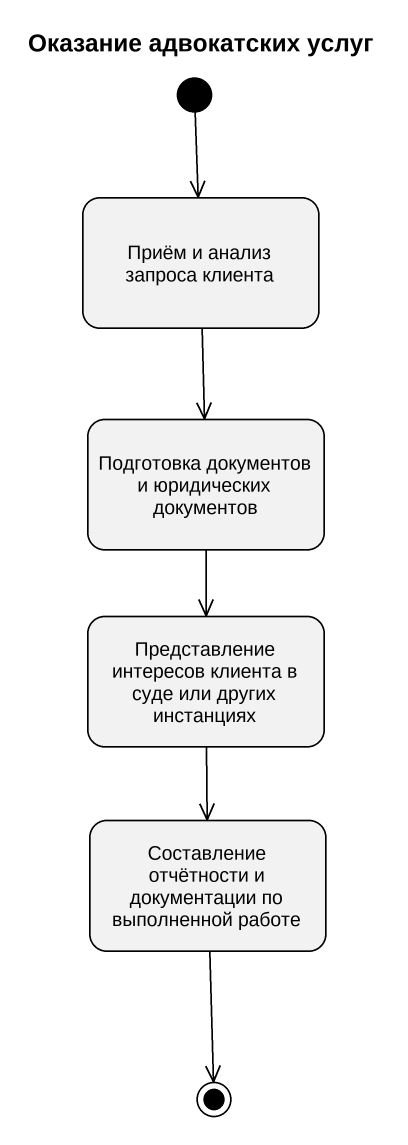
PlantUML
@startuml
title Оказание адвокатских услуг
hide empty description
state "Приём и анализ запроса клиента" as Приём_и_анализ_запроса
state "Подготовка документов и юридических документов" as Подготовка_документов_и
state "Представление интересов клиента в суде или других инстанциях" as Представление_интересов
state "Составление отчётности и документации по выполненной работе" as Составление_отчётности_и
[*] --> Приём_и_анализ_запроса
Приём_и_анализ_запроса --> Подготовка_документов_и
Подготовка_документов_и --> Представление_интересов
Представление_интересов --> Составление_отчётности_и
Составление_отчётности_и --> [*]
@enduml
